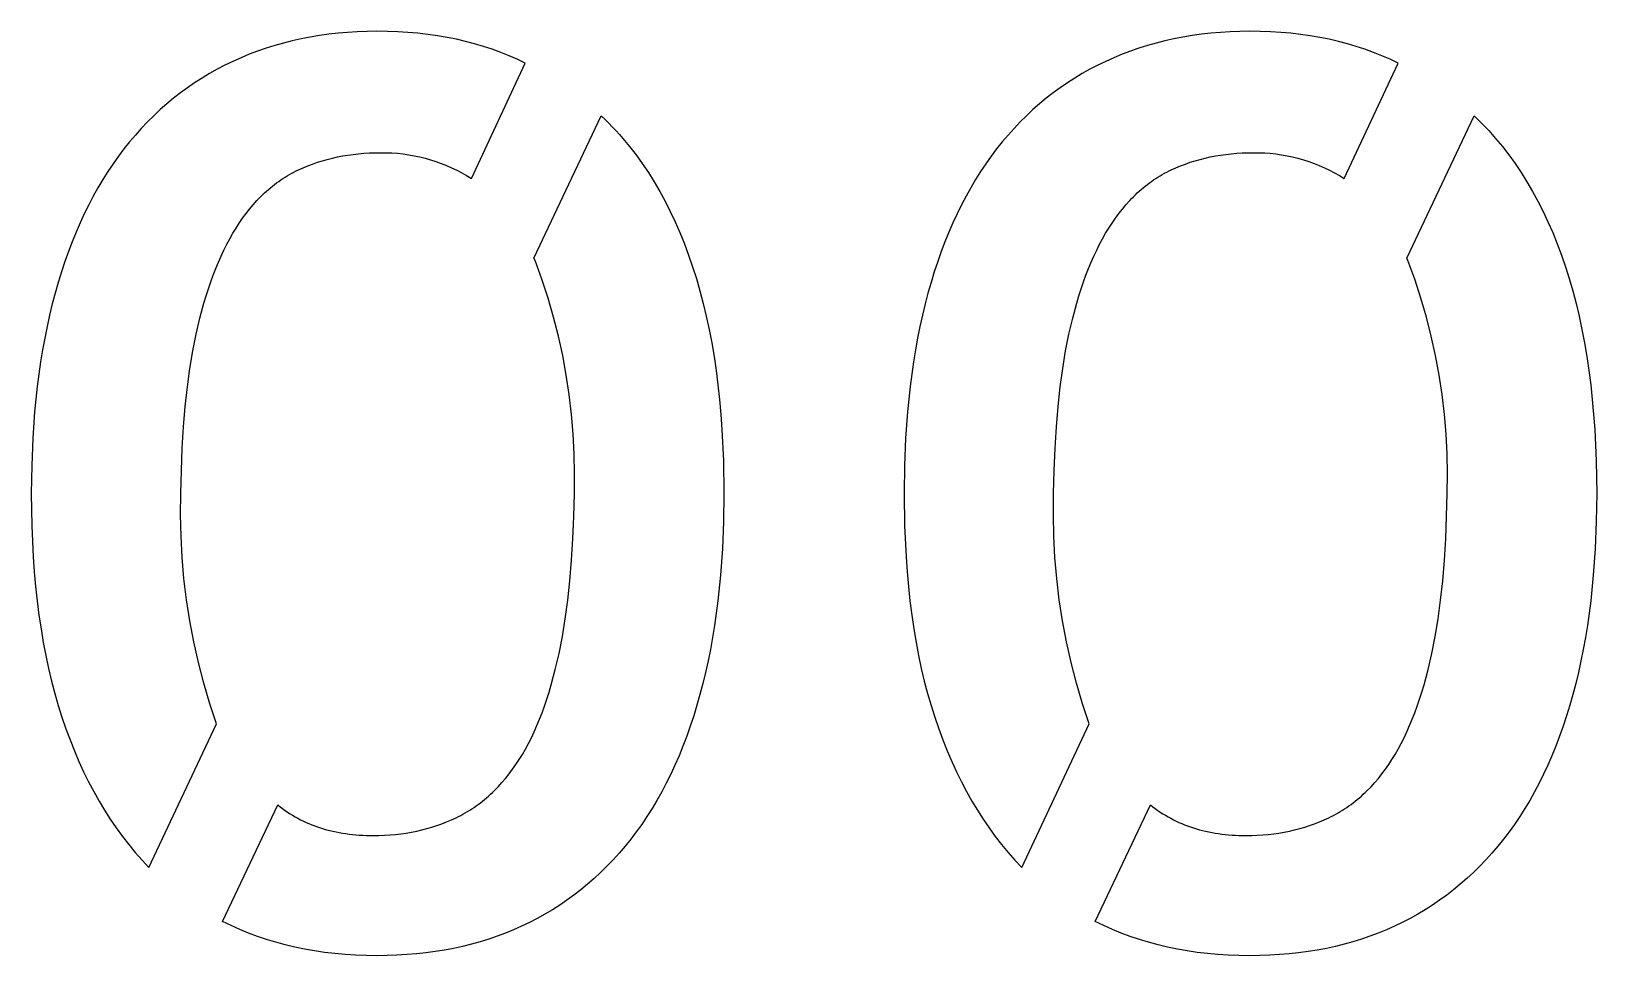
# Model space of a CAD drawing. Header units: millimetres. Extents: x 9.6 to 80, y 10 to 75.
# Drawn here: x 18.43 to 27, y 19.97 to 25.03 of the extents above; entities that cross this region are included whole.
import ezdxf

# ---------------------------------------------------------------- set-up
doc = ezdxf.new("R2010")
doc.units = ezdxf.units.MM
doc.header["$MEASUREMENT"] = 0
doc.layers.add('Layer 05', color=6, linetype='Continuous', true_color=0xff00ff)

msp = doc.modelspace()

# ---------------------------------------------------------------- linework, layer by layer
at = {"layer": 'Layer 05'}
for p, q in [((20.2679, 25.0262), (20.2144, 25.0243)), ((20.3221, 25.0268), (20.2679, 25.0262)), ((20.3796, 25.0262), (20.3221, 25.0268)), ((20.4361, 25.0241), (20.3796, 25.0262)), ((25.0465, 25.0262), (24.9929, 25.0243)), ((25.1007, 25.0268), (25.0465, 25.0262)), ((25.1581, 25.0262), (25.1007, 25.0268)), ((25.2147, 25.0241), (25.1581, 25.0262)), ((19.762, 24.9491), (19.715, 24.9344)), ((19.8096, 24.9626), (19.762, 24.9491)), ((19.8579, 24.9748), (19.8096, 24.9626)), ((19.9069, 24.9857), (19.8579, 24.9748)), ((19.9565, 24.9954), (19.9069, 24.9857)), ((20.0068, 25.0037), (19.9565, 24.9954)), ((20.0577, 25.0108), (20.0068, 25.0037)), ((20.1093, 25.0166), (20.0577, 25.0108)), ((20.1615, 25.0211), (20.1093, 25.0166)), ((20.2144, 25.0243), (20.1615, 25.0211)), ((20.4918, 25.0207), (20.4361, 25.0241)), ((20.5466, 25.0159), (20.4918, 25.0207)), ((20.6004, 25.0098), (20.5466, 25.0159)), ((20.6534, 25.0023), (20.6004, 25.0098)), ((20.7055, 24.9934), (20.6534, 25.0023)), ((20.7567, 24.9832), (20.7055, 24.9934)), ((20.807, 24.9716), (20.7567, 24.9832)), ((20.8564, 24.9587), (20.807, 24.9716)), ((20.905, 24.9444), (20.8564, 24.9587)), ((20.9526, 24.9287), (20.905, 24.9444)), ((24.5405, 24.9491), (24.4935, 24.9344)), ((24.5881, 24.9626), (24.5405, 24.9491)), ((24.6364, 24.9748), (24.5881, 24.9626)), ((24.6854, 24.9857), (24.6364, 24.9748)), ((24.735, 24.9954), (24.6854, 24.9857)), ((24.7853, 25.0037), (24.735, 24.9954)), ((24.8362, 25.0108), (24.7853, 25.0037)), ((24.8878, 25.0166), (24.8362, 25.0108)), ((24.94, 25.0211), (24.8878, 25.0166)), ((24.9929, 25.0243), (24.94, 25.0211)), ((25.2703, 25.0207), (25.2147, 25.0241)), ((25.3251, 25.0159), (25.2703, 25.0207)), ((25.379, 25.0098), (25.3251, 25.0159)), ((25.4319, 25.0023), (25.379, 25.0098)), ((25.484, 24.9934), (25.4319, 25.0023)), ((25.5352, 24.9832), (25.484, 24.9934)), ((25.5855, 24.9716), (25.5352, 24.9832)), ((25.635, 24.9587), (25.5855, 24.9716)), ((25.6835, 24.9444), (25.635, 24.9587)), ((25.7311, 24.9287), (25.6835, 24.9444)), ((19.5336, 24.8624), (19.4899, 24.8413)), ((19.5779, 24.8823), (19.5336, 24.8624)), ((19.623, 24.901), (19.5779, 24.8823)), ((19.6686, 24.9183), (19.623, 24.901)), ((19.715, 24.9344), (19.6686, 24.9183)), ((20.9993, 24.9117), (20.9526, 24.9287)), ((21.0452, 24.8932), (20.9993, 24.9117)), ((21.0902, 24.8735), (21.0452, 24.8932)), ((21.1342, 24.8523), (21.0902, 24.8735)), ((24.3121, 24.8624), (24.2685, 24.8413)), ((24.3565, 24.8823), (24.3121, 24.8624)), ((24.4015, 24.901), (24.3565, 24.8823)), ((24.4472, 24.9183), (24.4015, 24.901)), ((24.4935, 24.9344), (24.4472, 24.9183)), ((25.7779, 24.9117), (25.7311, 24.9287)), ((25.8237, 24.8932), (25.7779, 24.9117)), ((25.8687, 24.8735), (25.8237, 24.8932)), ((25.9128, 24.8523), (25.8687, 24.8735)), ((19.3641, 24.7708), (19.3238, 24.7449)), ((19.4052, 24.7954), (19.3641, 24.7708)), ((19.4471, 24.8189), (19.4052, 24.7954)), ((19.4899, 24.8413), (19.4471, 24.8189)), ((20.8389, 24.2215), (21.1342, 24.8523)), ((24.1426, 24.7708), (24.1023, 24.7449)), ((24.1837, 24.7954), (24.1426, 24.7708)), ((24.2257, 24.8189), (24.1837, 24.7954)), ((24.2685, 24.8413), (24.2257, 24.8189)), ((25.6174, 24.2215), (25.9128, 24.8523)), ((19.2458, 24.6896), (19.2081, 24.6602)), ((19.2844, 24.7179), (19.2458, 24.6896)), ((19.3238, 24.7449), (19.2844, 24.7179)), ((24.0243, 24.6896), (23.9866, 24.6602)), ((24.0629, 24.7179), (24.0243, 24.6896)), ((24.1023, 24.7449), (24.0629, 24.7179)), ((19.1351, 24.5979), (19.0998, 24.565)), ((19.1711, 24.6297), (19.1351, 24.5979)), ((19.2081, 24.6602), (19.1711, 24.6297)), ((23.9136, 24.5979), (23.8784, 24.565)), ((23.9497, 24.6297), (23.9136, 24.5979)), ((23.9866, 24.6602), (23.9497, 24.6297)), ((19.0654, 24.5308), (19.0319, 24.4955)), ((19.0998, 24.565), (19.0654, 24.5308)), ((21.1812, 23.7852), (21.5503, 24.5638)), ((21.5503, 24.5638), (21.5707, 24.5443)), ((21.5707, 24.5443), (21.5908, 24.5244)), ((21.5908, 24.5244), (21.6106, 24.504)), ((23.844, 24.5308), (23.8104, 24.4955)), ((23.8784, 24.565), (23.844, 24.5308)), ((25.9597, 23.7852), (26.3289, 24.5638)), ((26.3289, 24.5638), (26.3493, 24.5443)), ((26.3493, 24.5443), (26.3694, 24.5244)), ((26.3694, 24.5244), (26.3891, 24.504)), ((18.9992, 24.4591), (18.9673, 24.4214)), ((19.0319, 24.4955), (18.9992, 24.4591)), ((21.6106, 24.504), (21.6301, 24.4833)), ((21.6301, 24.4833), (21.6493, 24.4622)), ((21.6493, 24.4622), (21.6681, 24.4407)), ((21.6681, 24.4407), (21.7049, 24.3964)), ((23.7777, 24.4591), (23.7458, 24.4214)), ((23.8104, 24.4955), (23.7777, 24.4591)), ((26.3891, 24.504), (26.4086, 24.4833)), ((26.4086, 24.4833), (26.4278, 24.4622)), ((26.4278, 24.4622), (26.4466, 24.4407)), ((26.4466, 24.4407), (26.4834, 24.3964)), ((18.9061, 24.3425), (18.8768, 24.3012)), ((18.9362, 24.3826), (18.9061, 24.3425)), ((18.9673, 24.4214), (18.9362, 24.3826)), ((20.1057, 24.3389), (20.134, 24.3444)), ((20.134, 24.3444), (20.1626, 24.3492)), ((20.1626, 24.3492), (20.1917, 24.3532)), ((20.1917, 24.3532), (20.2211, 24.3565)), ((20.2211, 24.3565), (20.2508, 24.3591)), ((20.2508, 24.3591), (20.2809, 24.3609)), ((20.2809, 24.3609), (20.3114, 24.362)), ((20.3114, 24.362), (20.3423, 24.3624)), ((20.3423, 24.3624), (20.3731, 24.3623)), ((20.3731, 24.3623), (20.4038, 24.3611)), ((20.4038, 24.3611), (20.4346, 24.3589)), ((20.4346, 24.3589), (20.4652, 24.3556)), ((20.4652, 24.3556), (20.4957, 24.3513)), ((20.4957, 24.3513), (20.526, 24.3459)), ((20.526, 24.3459), (20.5561, 24.3396)), ((21.7049, 24.3964), (21.7405, 24.3505)), ((21.7405, 24.3505), (21.7748, 24.303)), ((23.6846, 24.3425), (23.6553, 24.3012)), ((23.7148, 24.3826), (23.6846, 24.3425)), ((23.7458, 24.4214), (23.7148, 24.3826)), ((24.8842, 24.3389), (24.9125, 24.3444)), ((24.9125, 24.3444), (24.9412, 24.3492)), ((24.9412, 24.3492), (24.9702, 24.3532)), ((24.9702, 24.3532), (24.9996, 24.3565)), ((24.9996, 24.3565), (25.0293, 24.3591)), ((25.0293, 24.3591), (25.0595, 24.3609)), ((25.0595, 24.3609), (25.0899, 24.362)), ((25.0899, 24.362), (25.1208, 24.3624)), ((25.1208, 24.3624), (25.1516, 24.3623)), ((25.1516, 24.3623), (25.1824, 24.3611)), ((25.1824, 24.3611), (25.2131, 24.3589)), ((25.2131, 24.3589), (25.2437, 24.3556)), ((25.2437, 24.3556), (25.2742, 24.3513)), ((25.2742, 24.3513), (25.3045, 24.3459)), ((25.3045, 24.3459), (25.3346, 24.3396)), ((26.4834, 24.3964), (26.519, 24.3505)), ((26.519, 24.3505), (26.5533, 24.303)), ((18.8484, 24.2587), (18.8209, 24.215)), ((18.8768, 24.3012), (18.8484, 24.2587)), ((19.8554, 24.2497), (19.8677, 24.2562)), ((19.8677, 24.2562), (19.8801, 24.2625)), ((19.8801, 24.2625), (19.8926, 24.2685)), ((19.8926, 24.2685), (19.918, 24.2798)), ((19.918, 24.2798), (19.9437, 24.2905)), ((19.9437, 24.2905), (19.9698, 24.3004)), ((19.9698, 24.3004), (19.9962, 24.3096)), ((19.9962, 24.3096), (20.023, 24.318)), ((20.023, 24.318), (20.0502, 24.3257)), ((20.0502, 24.3257), (20.0778, 24.3327)), ((20.0778, 24.3327), (20.1057, 24.3389)), ((20.5561, 24.3396), (20.586, 24.3322)), ((20.586, 24.3322), (20.6156, 24.3238)), ((20.6156, 24.3238), (20.645, 24.3143)), ((20.645, 24.3143), (20.6739, 24.3039)), ((20.6739, 24.3039), (20.7026, 24.2926)), ((20.7026, 24.2926), (20.7308, 24.2802)), ((20.7308, 24.2802), (20.7585, 24.2669)), ((20.7585, 24.2669), (20.7858, 24.2527)), ((21.7748, 24.303), (21.8079, 24.2538)), ((23.6269, 24.2587), (23.5994, 24.215)), ((23.6553, 24.3012), (23.6269, 24.2587)), ((24.6339, 24.2497), (24.6462, 24.2562)), ((24.6462, 24.2562), (24.6586, 24.2625)), ((24.6586, 24.2625), (24.6711, 24.2685)), ((24.6711, 24.2685), (24.6965, 24.2798)), ((24.6965, 24.2798), (24.7222, 24.2905)), ((24.7222, 24.2905), (24.7483, 24.3004)), ((24.7483, 24.3004), (24.7747, 24.3096)), ((24.7747, 24.3096), (24.8016, 24.318)), ((24.8016, 24.318), (24.8288, 24.3257)), ((24.8288, 24.3257), (24.8563, 24.3327)), ((24.8563, 24.3327), (24.8842, 24.3389)), ((25.3346, 24.3396), (25.3645, 24.3322)), ((25.3645, 24.3322), (25.3942, 24.3238)), ((25.3942, 24.3238), (25.4235, 24.3143)), ((25.4235, 24.3143), (25.4525, 24.3039)), ((25.4525, 24.3039), (25.4811, 24.2926)), ((25.4811, 24.2926), (25.5093, 24.2802)), ((25.5093, 24.2802), (25.5371, 24.2669)), ((25.5371, 24.2669), (25.5644, 24.2527)), ((26.5533, 24.303), (26.5864, 24.2538)), ((18.7943, 24.17), (18.7686, 24.1238)), ((18.8209, 24.215), (18.7943, 24.17)), ((19.728, 24.1612), (19.739, 24.1705)), ((19.739, 24.1705), (19.7501, 24.1796)), ((19.7501, 24.1796), (19.7613, 24.1884)), ((19.7613, 24.1884), (19.7727, 24.197)), ((19.7727, 24.197), (19.7841, 24.2053)), ((19.7841, 24.2053), (19.7957, 24.2133)), ((19.7957, 24.2133), (19.8074, 24.2211)), ((19.8074, 24.2211), (19.8192, 24.2286)), ((19.8192, 24.2286), (19.8312, 24.2359)), ((19.8312, 24.2359), (19.8432, 24.2429)), ((19.8432, 24.2429), (19.8554, 24.2497)), ((20.7858, 24.2527), (20.8127, 24.2375)), ((20.8127, 24.2375), (20.8389, 24.2215)), ((21.8079, 24.2538), (21.8398, 24.203)), ((21.8398, 24.203), (21.8704, 24.1506)), ((23.5728, 24.17), (23.5471, 24.1238)), ((23.5994, 24.215), (23.5728, 24.17)), ((24.5065, 24.1612), (24.5175, 24.1705)), ((24.5175, 24.1705), (24.5286, 24.1796)), ((24.5286, 24.1796), (24.5399, 24.1884)), ((24.5399, 24.1884), (24.5512, 24.197)), ((24.5512, 24.197), (24.5627, 24.2053)), ((24.5627, 24.2053), (24.5742, 24.2133)), ((24.5742, 24.2133), (24.5859, 24.2211)), ((24.5859, 24.2211), (24.5978, 24.2286)), ((24.5978, 24.2286), (24.6097, 24.2359)), ((24.6097, 24.2359), (24.6217, 24.2429)), ((24.6217, 24.2429), (24.6339, 24.2497)), ((25.5644, 24.2527), (25.5912, 24.2375)), ((25.5912, 24.2375), (25.6174, 24.2215)), ((26.5864, 24.2538), (26.6183, 24.203)), ((26.6183, 24.203), (26.6489, 24.1506)), ((18.7686, 24.1238), (18.7437, 24.0764)), ((19.6443, 24.0774), (19.6645, 24.0999)), ((19.6645, 24.0999), (19.6748, 24.1107)), ((19.6748, 24.1107), (19.6852, 24.1213)), ((19.6852, 24.1213), (19.6957, 24.1317)), ((19.6957, 24.1317), (19.7064, 24.1418)), ((19.7064, 24.1418), (19.7171, 24.1516)), ((19.7171, 24.1516), (19.728, 24.1612)), ((21.8704, 24.1506), (21.8998, 24.0966)), ((21.8998, 24.0966), (21.928, 24.0409)), ((23.5471, 24.1238), (23.5223, 24.0764)), ((24.4228, 24.0774), (24.4431, 24.0999)), ((24.4431, 24.0999), (24.4533, 24.1107)), ((24.4533, 24.1107), (24.4637, 24.1213)), ((24.4637, 24.1213), (24.4743, 24.1317)), ((24.4743, 24.1317), (24.4849, 24.1418)), ((24.4849, 24.1418), (24.4957, 24.1516)), ((24.4957, 24.1516), (24.5065, 24.1612)), ((26.6489, 24.1506), (26.6783, 24.0966)), ((26.6783, 24.0966), (26.7065, 24.0409)), ((18.7198, 24.0277), (18.6968, 23.9778)), ((18.7437, 24.0764), (18.7198, 24.0277)), ((19.5682, 23.9773), (19.5865, 24.0038)), ((19.5865, 24.0038), (19.6053, 24.0294)), ((19.6053, 24.0294), (19.6246, 24.0539)), ((19.6246, 24.0539), (19.6443, 24.0774)), ((21.928, 24.0409), (21.9549, 23.9836)), ((23.4983, 24.0277), (23.4753, 23.9778)), ((23.5223, 24.0764), (23.4983, 24.0277)), ((24.3467, 23.9773), (24.365, 24.0038)), ((24.365, 24.0038), (24.3838, 24.0294)), ((24.3838, 24.0294), (24.4031, 24.0539)), ((24.4031, 24.0539), (24.4228, 24.0774)), ((26.7065, 24.0409), (26.7334, 23.9836)), ((18.6746, 23.9266), (18.6533, 23.8743)), ((18.6968, 23.9778), (18.6746, 23.9266)), ((19.5161, 23.8914), (19.533, 23.921)), ((19.533, 23.921), (19.5503, 23.9497)), ((19.5503, 23.9497), (19.5682, 23.9773)), ((21.9549, 23.9836), (21.9806, 23.9247)), ((21.9806, 23.9247), (22.0051, 23.8642)), ((23.4531, 23.9266), (23.4319, 23.8743)), ((23.4753, 23.9778), (23.4531, 23.9266)), ((24.2946, 23.8914), (24.3115, 23.921)), ((24.3115, 23.921), (24.3289, 23.9497)), ((24.3289, 23.9497), (24.3467, 23.9773)), ((26.7334, 23.9836), (26.7591, 23.9247)), ((26.7591, 23.9247), (26.7836, 23.8642)), ((18.6533, 23.8743), (18.633, 23.8207)), ((19.4685, 23.7964), (19.4839, 23.8291)), ((19.4839, 23.8291), (19.4997, 23.8608)), ((19.4997, 23.8608), (19.5161, 23.8914)), ((22.0051, 23.8642), (22.0283, 23.802)), ((23.4319, 23.8743), (23.4115, 23.8207)), ((24.247, 23.7964), (24.2624, 23.8291)), ((24.2624, 23.8291), (24.2782, 23.8608)), ((24.2782, 23.8608), (24.2946, 23.8914)), ((26.7836, 23.8642), (26.8069, 23.802)), ((18.6135, 23.7658), (18.5949, 23.7098)), ((18.633, 23.8207), (18.6135, 23.7658)), ((19.4392, 23.7279), (19.4536, 23.7626)), ((19.4536, 23.7626), (19.4685, 23.7964)), ((21.1879, 23.7718), (21.1812, 23.7852)), ((21.225, 23.6699), (21.1879, 23.7718)), ((22.0283, 23.802), (22.0503, 23.7383)), ((23.392, 23.7658), (23.3734, 23.7098)), ((23.4115, 23.8207), (23.392, 23.7658)), ((24.2177, 23.7279), (24.2321, 23.7626)), ((24.2321, 23.7626), (24.247, 23.7964)), ((25.9664, 23.7718), (25.9597, 23.7852)), ((26.0035, 23.6699), (25.9664, 23.7718)), ((26.8069, 23.802), (26.8289, 23.7383)), ((18.5949, 23.7098), (18.5772, 23.6525)), ((19.3991, 23.6175), (19.412, 23.6553)), ((19.412, 23.6553), (19.4253, 23.6921)), ((19.4253, 23.6921), (19.4392, 23.7279)), ((21.2586, 23.5668), (21.225, 23.6699)), ((22.0503, 23.7383), (22.0711, 23.6728)), ((22.0711, 23.6728), (22.0904, 23.6058)), ((23.3734, 23.7098), (23.3557, 23.6525)), ((24.1776, 23.6175), (24.1905, 23.6553)), ((24.1905, 23.6553), (24.2039, 23.6921)), ((24.2039, 23.6921), (24.2177, 23.7279)), ((26.0372, 23.5668), (26.0035, 23.6699)), ((26.8289, 23.7383), (26.8496, 23.6728)), ((26.8496, 23.6728), (26.869, 23.6058)), ((18.5604, 23.594), (18.5446, 23.5342)), ((18.5772, 23.6525), (18.5604, 23.594)), ((19.3748, 23.5388), (19.3867, 23.5787)), ((19.3867, 23.5787), (19.3991, 23.6175)), ((22.0904, 23.6058), (22.1085, 23.5371)), ((23.3389, 23.594), (23.3231, 23.5342)), ((23.3557, 23.6525), (23.3389, 23.594)), ((24.1533, 23.5388), (24.1652, 23.5787)), ((24.1652, 23.5787), (24.1776, 23.6175)), ((26.869, 23.6058), (26.887, 23.5371)), ((18.5446, 23.5342), (18.5297, 23.4733)), ((19.3525, 23.456), (19.3748, 23.5388)), ((21.2889, 23.4626), (21.2586, 23.5668)), ((22.1085, 23.5371), (22.1252, 23.4669)), ((23.3231, 23.5342), (23.3083, 23.4733)), ((24.131, 23.456), (24.1533, 23.5388)), ((26.0674, 23.4626), (26.0372, 23.5668)), ((26.887, 23.5371), (26.9037, 23.4669)), ((18.5159, 23.4112), (18.5031, 23.3479)), ((18.5297, 23.4733), (18.5159, 23.4112)), ((19.3322, 23.3691), (19.3525, 23.456)), ((21.3157, 23.3575), (21.2889, 23.4626)), ((22.1252, 23.4669), (22.1406, 23.395)), ((23.2944, 23.4112), (23.2817, 23.3479)), ((23.3083, 23.4733), (23.2944, 23.4112)), ((24.1107, 23.3691), (24.131, 23.456)), ((26.0942, 23.3575), (26.0674, 23.4626)), ((26.9037, 23.4669), (26.9191, 23.395)), ((18.5031, 23.3479), (18.4914, 23.2835)), ((19.314, 23.2777), (19.3322, 23.3691)), ((21.339, 23.2516), (21.3157, 23.3575)), ((22.1406, 23.395), (22.1546, 23.3214)), ((22.1546, 23.3214), (22.1673, 23.2463)), ((23.2817, 23.3479), (23.2699, 23.2835)), ((24.0925, 23.2777), (24.1107, 23.3691)), ((26.1175, 23.2516), (26.0942, 23.3575)), ((26.9191, 23.395), (26.9331, 23.3214)), ((26.9331, 23.3214), (26.9459, 23.2463)), ((18.4914, 23.2835), (18.4807, 23.2179)), ((19.298, 23.1812), (19.314, 23.2777)), ((21.3587, 23.1449), (21.339, 23.2516)), ((22.1673, 23.2463), (22.1787, 23.1695)), ((23.2699, 23.2835), (23.2592, 23.2179)), ((24.0766, 23.1812), (24.0925, 23.2777)), ((26.1373, 23.1449), (26.1175, 23.2516)), ((26.9459, 23.2463), (26.9572, 23.1695)), ((18.4807, 23.2179), (18.4622, 23.0831)), ((19.2842, 23.0797), (19.298, 23.1812)), ((21.375, 23.0377), (21.3587, 23.1449)), ((22.1787, 23.1695), (22.1887, 23.0911)), ((23.2592, 23.2179), (23.2408, 23.0831)), ((24.0628, 23.0797), (24.0766, 23.1812)), ((26.1535, 23.0377), (26.1373, 23.1449)), ((26.9572, 23.1695), (26.9672, 23.0911)), ((18.4622, 23.0831), (18.4479, 22.9435)), ((19.2727, 22.9732), (19.2842, 23.0797)), ((22.1887, 23.0911), (22.1974, 23.011)), ((23.2408, 23.0831), (23.2265, 22.9435)), ((24.0512, 22.9732), (24.0628, 23.0797)), ((26.9672, 23.0911), (26.9759, 23.011)), ((19.2633, 22.8616), (19.2727, 22.9732)), ((21.3877, 22.9299), (21.375, 23.0377)), ((22.1974, 23.011), (22.2048, 22.9293)), ((24.0418, 22.8616), (24.0512, 22.9732)), ((26.1662, 22.9299), (26.1535, 23.0377)), ((26.9759, 23.011), (26.9833, 22.9293)), ((18.4479, 22.9435), (18.4377, 22.7993)), ((21.3968, 22.8219), (21.3877, 22.9299)), ((22.2048, 22.9293), (22.2108, 22.8461)), ((23.2265, 22.9435), (23.2162, 22.7993)), ((26.1753, 22.8219), (26.1662, 22.9299)), ((26.9833, 22.9293), (26.9893, 22.8461)), ((18.4377, 22.7993), (18.4316, 22.6503)), ((19.2561, 22.745), (19.2633, 22.8616)), ((21.4023, 22.7135), (21.3968, 22.8219)), ((22.2108, 22.8461), (22.2188, 22.6746)), ((23.2162, 22.7993), (23.2101, 22.6503)), ((24.0346, 22.745), (24.0418, 22.8616)), ((26.1809, 22.7135), (26.1753, 22.8219)), ((26.9893, 22.8461), (26.9973, 22.6746)), ((19.2511, 22.6233), (19.2561, 22.745)), ((21.4043, 22.6051), (21.4023, 22.7135)), ((24.0296, 22.6233), (24.0346, 22.745)), ((26.1828, 22.6051), (26.1809, 22.7135)), ((18.4316, 22.6503), (18.4295, 22.4966)), ((22.2188, 22.6746), (22.2215, 22.4966)), ((23.2101, 22.6503), (23.2081, 22.4966)), ((26.9973, 22.6746), (27, 22.4966)), ((19.2483, 22.4966), (19.2511, 22.6233)), ((21.4027, 22.4966), (21.4043, 22.6051)), ((24.0268, 22.4966), (24.0296, 22.6233)), ((26.1812, 22.4966), (26.1828, 22.6051)), ((18.4295, 22.4966), (18.4322, 22.3204)), ((19.2468, 22.38), (19.2483, 22.4966)), ((21.3999, 22.3699), (21.4027, 22.4966)), ((22.2215, 22.4966), (22.2194, 22.3429)), ((23.2081, 22.4966), (23.2107, 22.3204)), ((24.0253, 22.38), (24.0268, 22.4966)), ((26.1784, 22.3699), (26.1812, 22.4966)), ((27, 22.4966), (26.998, 22.3429)), ((19.2491, 22.2633), (19.2468, 22.38)), ((21.3949, 22.2481), (21.3999, 22.3699)), ((24.0277, 22.2633), (24.0253, 22.38)), ((26.1734, 22.2481), (26.1784, 22.3699)), ((18.4322, 22.3204), (18.44, 22.1508)), ((22.2194, 22.3429), (22.2133, 22.1938)), ((23.2107, 22.3204), (23.2185, 22.1508)), ((26.998, 22.3429), (26.9918, 22.1938)), ((19.2554, 22.1467), (19.2491, 22.2633)), ((21.3877, 22.1312), (21.3949, 22.2481)), ((24.0339, 22.1467), (24.0277, 22.2633)), ((26.1663, 22.1312), (26.1734, 22.2481)), ((18.44, 22.1508), (18.4459, 22.0685)), ((19.2655, 22.0305), (19.2554, 22.1467)), ((21.3784, 22.0193), (21.3877, 22.1312)), ((22.2133, 22.1938), (22.2031, 22.0493)), ((23.2185, 22.1508), (23.2244, 22.0685)), ((24.044, 22.0305), (24.0339, 22.1467)), ((26.1569, 22.0193), (26.1663, 22.1312)), ((26.9918, 22.1938), (26.9816, 22.0493)), ((18.4459, 22.0685), (18.4531, 21.9878)), ((19.2794, 21.9146), (19.2655, 22.0305)), ((22.2031, 22.0493), (22.1888, 21.9094)), ((23.2244, 22.0685), (23.2316, 21.9878)), ((24.0579, 21.9146), (24.044, 22.0305)), ((26.9816, 22.0493), (26.9673, 21.9094)), ((18.4531, 21.9878), (18.4616, 21.9088)), ((21.3668, 21.9123), (21.3784, 22.0193)), ((23.2316, 21.9878), (23.2402, 21.9088)), ((26.1453, 21.9123), (26.1569, 22.0193)), ((18.4616, 21.9088), (18.4715, 21.8314)), ((19.2972, 21.7993), (19.2794, 21.9146)), ((21.353, 21.8102), (21.3668, 21.9123)), ((22.1888, 21.9094), (22.1704, 21.7741)), ((23.2402, 21.9088), (23.25, 21.8314)), ((24.0757, 21.7993), (24.0579, 21.9146)), ((26.1315, 21.8102), (26.1453, 21.9123)), ((26.9673, 21.9094), (26.9489, 21.7741)), ((18.4715, 21.8314), (18.4826, 21.7556)), ((19.3188, 21.6846), (19.2972, 21.7993)), ((21.337, 21.713), (21.353, 21.8102)), ((22.1704, 21.7741), (22.1596, 21.7082)), ((23.25, 21.8314), (23.2611, 21.7556)), ((24.0973, 21.6846), (24.0757, 21.7993)), ((26.1155, 21.713), (26.1315, 21.8102)), ((26.9489, 21.7741), (26.9381, 21.7082)), ((18.4826, 21.7556), (18.4951, 21.6816)), ((19.3442, 21.5707), (19.3188, 21.6846)), ((21.3188, 21.6208), (21.337, 21.713)), ((22.1596, 21.7082), (22.1479, 21.6435)), ((23.2611, 21.7556), (23.2736, 21.6816)), ((24.1227, 21.5707), (24.0973, 21.6846)), ((26.0973, 21.6208), (26.1155, 21.713)), ((26.9381, 21.7082), (26.9264, 21.6435)), ((18.4951, 21.6816), (18.5088, 21.6092)), ((18.5088, 21.6092), (18.5239, 21.5384)), ((21.2985, 21.5332), (21.3188, 21.6208)), ((22.1479, 21.6435), (22.1351, 21.5799)), ((23.2736, 21.6816), (23.2874, 21.6092)), ((23.2874, 21.6092), (23.3024, 21.5384)), ((26.077, 21.5332), (26.0973, 21.6208)), ((26.9264, 21.6435), (26.9136, 21.5799)), ((18.5239, 21.5384), (18.5403, 21.4693)), ((19.3734, 21.4577), (19.3442, 21.5707)), ((21.2876, 21.491), (21.2985, 21.5332)), ((22.1213, 21.5174), (22.1065, 21.4561)), ((22.1351, 21.5799), (22.1213, 21.5174)), ((23.3024, 21.5384), (23.3188, 21.4693)), ((24.1519, 21.4577), (24.1227, 21.5707)), ((26.0661, 21.491), (26.077, 21.5332)), ((26.8998, 21.5174), (26.885, 21.4561)), ((26.9136, 21.5799), (26.8998, 21.5174)), ((18.5403, 21.4693), (18.558, 21.4018)), ((19.4063, 21.3457), (19.3734, 21.4577)), ((21.2643, 21.4098), (21.2762, 21.4499)), ((21.2762, 21.4499), (21.2876, 21.491)), ((22.1065, 21.4561), (22.0906, 21.396)), ((23.3188, 21.4693), (23.3365, 21.4018)), ((24.1849, 21.3457), (24.1519, 21.4577)), ((26.0429, 21.4098), (26.0547, 21.4499)), ((26.0547, 21.4499), (26.0661, 21.491)), ((26.885, 21.4561), (26.8691, 21.396)), ((18.558, 21.4018), (18.577, 21.336)), ((19.443, 21.2349), (19.4063, 21.3457)), ((21.2391, 21.333), (21.2519, 21.3709)), ((21.2519, 21.3709), (21.2643, 21.4098)), ((22.0906, 21.396), (22.0738, 21.337)), ((23.3365, 21.4018), (23.3555, 21.336)), ((24.2215, 21.2349), (24.1849, 21.3457)), ((26.0176, 21.333), (26.0305, 21.3709)), ((26.0305, 21.3709), (26.0429, 21.4098)), ((26.8691, 21.396), (26.8523, 21.337)), ((18.577, 21.336), (18.5973, 21.2718)), ((18.5973, 21.2718), (18.6188, 21.2092)), ((21.1974, 21.2257), (21.2118, 21.2604)), ((21.2118, 21.2604), (21.2257, 21.2961)), ((21.2257, 21.2961), (21.2391, 21.333)), ((22.0561, 21.2794), (22.0374, 21.2229)), ((22.0738, 21.337), (22.0561, 21.2794)), ((23.3555, 21.336), (23.3758, 21.2718)), ((23.3758, 21.2718), (23.3974, 21.2092)), ((25.9759, 21.2257), (25.9903, 21.2604)), ((25.9903, 21.2604), (26.0042, 21.2961)), ((26.0042, 21.2961), (26.0176, 21.333)), ((26.8346, 21.2794), (26.8159, 21.2229)), ((26.8523, 21.337), (26.8346, 21.2794)), ((18.6188, 21.2092), (18.6415, 21.1481)), ((19.0738, 20.4497), (19.443, 21.2349)), ((21.1672, 21.1596), (21.1825, 21.1921)), ((21.1825, 21.1921), (21.1974, 21.2257)), ((22.0374, 21.2229), (22.0178, 21.1678)), ((23.3974, 21.2092), (23.42, 21.1481)), ((23.8523, 20.4497), (24.2215, 21.2349)), ((25.9457, 21.1596), (25.9611, 21.1921)), ((25.9611, 21.1921), (25.9759, 21.2257)), ((26.8159, 21.2229), (26.7964, 21.1678)), ((18.6415, 21.1481), (18.6652, 21.0885)), ((18.6652, 21.0885), (18.69, 21.0304)), ((21.118, 21.0685), (21.1349, 21.0978)), ((21.1349, 21.0978), (21.1513, 21.1282)), ((21.1513, 21.1282), (21.1672, 21.1596)), ((21.9973, 21.1139), (21.9759, 21.0612)), ((22.0178, 21.1678), (21.9973, 21.1139)), ((23.42, 21.1481), (23.4437, 21.0885)), ((23.4437, 21.0885), (23.4685, 21.0304)), ((25.8966, 21.0685), (25.9134, 21.0978)), ((25.9134, 21.0978), (25.9298, 21.1282)), ((25.9298, 21.1282), (25.9457, 21.1596)), ((26.7759, 21.1139), (26.7545, 21.0612)), ((26.7964, 21.1678), (26.7759, 21.1139)), ((18.69, 21.0304), (18.7159, 20.9738)), ((21.0644, 20.9868), (21.0828, 21.0131)), ((21.0828, 21.0131), (21.1007, 21.0403)), ((21.1007, 21.0403), (21.118, 21.0685)), ((21.9536, 21.0099), (21.9304, 20.9597)), ((21.9759, 21.0612), (21.9536, 21.0099)), ((23.4685, 21.0304), (23.4945, 20.9738)), ((25.843, 20.9868), (25.8613, 21.0131)), ((25.8613, 21.0131), (25.8792, 21.0403)), ((25.8792, 21.0403), (25.8966, 21.0685)), ((26.7321, 21.0099), (26.7089, 20.9597)), ((26.7545, 21.0612), (26.7321, 21.0099)), ((18.7159, 20.9738), (18.743, 20.9187)), ((18.743, 20.9187), (18.7711, 20.8651)), ((20.986, 20.8916), (21.0064, 20.914)), ((21.0064, 20.914), (21.0262, 20.9373)), ((21.0262, 20.9373), (21.0456, 20.9616)), ((21.0456, 20.9616), (21.0644, 20.9868)), ((21.9304, 20.9597), (21.9062, 20.9109)), ((23.4945, 20.9738), (23.5215, 20.9187)), ((23.5215, 20.9187), (23.5496, 20.8651)), ((25.7645, 20.8916), (25.7849, 20.914)), ((25.7849, 20.914), (25.8047, 20.9373)), ((25.8047, 20.9373), (25.8241, 20.9616)), ((25.8241, 20.9616), (25.843, 20.9868)), ((26.7089, 20.9597), (26.6847, 20.9109)), ((18.7711, 20.8651), (18.8003, 20.8129)), ((20.9108, 20.821), (20.9219, 20.8304)), ((20.9219, 20.8304), (20.9329, 20.84)), ((20.9329, 20.84), (20.9438, 20.8498)), ((20.9438, 20.8498), (20.9545, 20.8599)), ((20.9545, 20.8599), (20.9651, 20.8702)), ((20.9651, 20.8702), (20.986, 20.8916)), ((21.8811, 20.8633), (21.8551, 20.8169)), ((21.9062, 20.9109), (21.8811, 20.8633)), ((23.5496, 20.8651), (23.5789, 20.8129)), ((25.6894, 20.821), (25.7005, 20.8304)), ((25.7005, 20.8304), (25.7115, 20.84)), ((25.7115, 20.84), (25.7223, 20.8498)), ((25.7223, 20.8498), (25.7331, 20.8599)), ((25.7331, 20.8599), (25.7437, 20.8702)), ((25.7437, 20.8702), (25.7645, 20.8916)), ((26.6597, 20.8633), (26.6337, 20.8169)), ((26.6847, 20.9109), (26.6597, 20.8633)), ((18.8003, 20.8129), (18.8307, 20.7623)), ((18.8307, 20.7623), (18.8621, 20.7131)), ((19.4765, 20.1544), (19.7785, 20.7919)), ((19.7785, 20.7919), (19.7916, 20.7816)), ((19.7916, 20.7816), (19.8049, 20.7716)), ((19.8049, 20.7716), (19.8185, 20.762)), ((19.8185, 20.762), (19.8322, 20.7526)), ((19.8322, 20.7526), (19.8462, 20.7436)), ((19.8462, 20.7436), (19.8603, 20.7349)), ((20.7804, 20.7341), (20.7929, 20.7408)), ((20.7929, 20.7408), (20.8052, 20.7477)), ((20.8052, 20.7477), (20.8174, 20.7549)), ((20.8174, 20.7549), (20.8296, 20.7623)), ((20.8296, 20.7623), (20.8415, 20.77)), ((20.8415, 20.77), (20.8534, 20.7779)), ((20.8534, 20.7779), (20.8651, 20.786)), ((20.8651, 20.786), (20.8767, 20.7944)), ((20.8767, 20.7944), (20.8882, 20.8031)), ((20.8882, 20.8031), (20.8996, 20.8119)), ((20.8996, 20.8119), (20.9108, 20.821)), ((21.8282, 20.7718), (21.8004, 20.728)), ((21.8551, 20.8169), (21.8282, 20.7718)), ((23.5789, 20.8129), (23.6092, 20.7623)), ((23.6092, 20.7623), (23.6406, 20.7131)), ((24.255, 20.1544), (24.557, 20.7919)), ((24.557, 20.7919), (24.5702, 20.7816)), ((24.5702, 20.7816), (24.5835, 20.7716)), ((24.5835, 20.7716), (24.597, 20.762)), ((24.597, 20.762), (24.6107, 20.7526)), ((24.6107, 20.7526), (24.6247, 20.7436)), ((24.6247, 20.7436), (24.6388, 20.7349)), ((25.5589, 20.7341), (25.5714, 20.7408)), ((25.5714, 20.7408), (25.5837, 20.7477)), ((25.5837, 20.7477), (25.596, 20.7549)), ((25.596, 20.7549), (25.6081, 20.7623)), ((25.6081, 20.7623), (25.6201, 20.77)), ((25.6201, 20.77), (25.6319, 20.7779)), ((25.6319, 20.7779), (25.6437, 20.786)), ((25.6437, 20.786), (25.6553, 20.7944)), ((25.6553, 20.7944), (25.6668, 20.8031)), ((25.6668, 20.8031), (25.6781, 20.8119)), ((25.6781, 20.8119), (25.6894, 20.821)), ((26.6068, 20.7718), (26.5789, 20.728)), ((26.6337, 20.8169), (26.6068, 20.7718)), ((18.8621, 20.7131), (18.8946, 20.6655)), ((18.8946, 20.6655), (18.9283, 20.6193)), ((19.8603, 20.7349), (19.8747, 20.7266)), ((19.8747, 20.7266), (19.8893, 20.7185)), ((19.8893, 20.7185), (19.904, 20.7108)), ((19.904, 20.7108), (19.919, 20.7035)), ((19.919, 20.7035), (19.9342, 20.6964)), ((19.9342, 20.6964), (19.9497, 20.6897)), ((19.9497, 20.6897), (19.9653, 20.6833)), ((19.9653, 20.6833), (19.9811, 20.6772)), ((19.9811, 20.6772), (19.9972, 20.6715)), ((19.9972, 20.6715), (20.0134, 20.6661)), ((20.0134, 20.6661), (20.0299, 20.661)), ((20.0299, 20.661), (20.0466, 20.6563)), ((20.0466, 20.6563), (20.0634, 20.6519)), ((20.5394, 20.6485), (20.5676, 20.655)), ((20.5676, 20.655), (20.5954, 20.6622)), ((20.5954, 20.6622), (20.6228, 20.6702)), ((20.6228, 20.6702), (20.65, 20.6789)), ((20.65, 20.6789), (20.6767, 20.6884)), ((20.6767, 20.6884), (20.7032, 20.6987)), ((20.7032, 20.6987), (20.7293, 20.7097)), ((20.7293, 20.7097), (20.755, 20.7215)), ((20.755, 20.7215), (20.7678, 20.7277)), ((20.7678, 20.7277), (20.7804, 20.7341)), ((21.7717, 20.6854), (21.742, 20.6441)), ((21.8004, 20.728), (21.7717, 20.6854)), ((23.6406, 20.7131), (23.6732, 20.6655)), ((23.6732, 20.6655), (23.7068, 20.6193)), ((24.6388, 20.7349), (24.6532, 20.7266)), ((24.6532, 20.7266), (24.6678, 20.7185)), ((24.6678, 20.7185), (24.6826, 20.7108)), ((24.6826, 20.7108), (24.6976, 20.7035)), ((24.6976, 20.7035), (24.7128, 20.6964)), ((24.7128, 20.6964), (24.7282, 20.6897)), ((24.7282, 20.6897), (24.7438, 20.6833)), ((24.7438, 20.6833), (24.7596, 20.6772)), ((24.7596, 20.6772), (24.7757, 20.6715)), ((24.7757, 20.6715), (24.7919, 20.6661)), ((24.7919, 20.6661), (24.8084, 20.661)), ((24.8084, 20.661), (24.8251, 20.6563)), ((24.8251, 20.6563), (24.842, 20.6519)), ((25.318, 20.6485), (25.3461, 20.655)), ((25.3461, 20.655), (25.3739, 20.6622)), ((25.3739, 20.6622), (25.4014, 20.6702)), ((25.4014, 20.6702), (25.4285, 20.6789)), ((25.4285, 20.6789), (25.4553, 20.6884)), ((25.4553, 20.6884), (25.4817, 20.6987)), ((25.4817, 20.6987), (25.5078, 20.7097)), ((25.5078, 20.7097), (25.5336, 20.7215)), ((25.5336, 20.7215), (25.5463, 20.7277)), ((25.5463, 20.7277), (25.5589, 20.7341)), ((26.5502, 20.6854), (26.5205, 20.6441)), ((26.5789, 20.728), (26.5502, 20.6854)), ((18.9283, 20.6193), (18.963, 20.5747)), ((18.963, 20.5747), (18.9988, 20.5315)), ((20.0634, 20.6519), (20.0805, 20.6478)), ((20.0805, 20.6478), (20.0978, 20.644)), ((20.0978, 20.644), (20.1154, 20.6405)), ((20.1154, 20.6405), (20.1331, 20.6374)), ((20.1331, 20.6374), (20.151, 20.6346)), ((20.151, 20.6346), (20.1691, 20.6322)), ((20.1691, 20.6322), (20.1875, 20.6301)), ((20.1875, 20.6301), (20.2061, 20.6283)), ((20.2061, 20.6283), (20.2248, 20.6268)), ((20.2248, 20.6268), (20.2438, 20.6256)), ((20.2438, 20.6256), (20.263, 20.6248)), ((20.263, 20.6248), (20.302, 20.6242)), ((20.302, 20.6242), (20.3329, 20.6245)), ((20.3329, 20.6245), (20.3634, 20.6257)), ((20.3634, 20.6257), (20.3936, 20.6276)), ((20.3936, 20.6276), (20.4234, 20.6302)), ((20.4234, 20.6302), (20.453, 20.6337)), ((20.453, 20.6337), (20.4821, 20.6378)), ((20.4821, 20.6378), (20.5109, 20.6428)), ((20.5109, 20.6428), (20.5394, 20.6485)), ((21.7114, 20.604), (21.68, 20.5652)), ((21.742, 20.6441), (21.7114, 20.604)), ((23.7068, 20.6193), (23.7415, 20.5747)), ((23.7415, 20.5747), (23.7774, 20.5315)), ((24.842, 20.6519), (24.8591, 20.6478)), ((24.8591, 20.6478), (24.8764, 20.644)), ((24.8764, 20.644), (24.8939, 20.6405)), ((24.8939, 20.6405), (24.9116, 20.6374)), ((24.9116, 20.6374), (24.9295, 20.6346)), ((24.9295, 20.6346), (24.9477, 20.6322)), ((24.9477, 20.6322), (24.966, 20.6301)), ((24.966, 20.6301), (24.9846, 20.6283)), ((24.9846, 20.6283), (25.0034, 20.6268)), ((25.0034, 20.6268), (25.0223, 20.6256)), ((25.0223, 20.6256), (25.0415, 20.6248)), ((25.0415, 20.6248), (25.0805, 20.6242)), ((25.0805, 20.6242), (25.1114, 20.6245)), ((25.1114, 20.6245), (25.1419, 20.6257)), ((25.1419, 20.6257), (25.1721, 20.6276)), ((25.1721, 20.6276), (25.202, 20.6302)), ((25.202, 20.6302), (25.2315, 20.6337)), ((25.2315, 20.6337), (25.2606, 20.6378)), ((25.2606, 20.6378), (25.2895, 20.6428)), ((25.2895, 20.6428), (25.318, 20.6485)), ((26.4899, 20.604), (26.4585, 20.5652)), ((26.5205, 20.6441), (26.4899, 20.604)), ((18.9988, 20.5315), (19.0358, 20.4898)), ((19.0358, 20.4898), (19.0738, 20.4497)), ((21.6147, 20.4912), (21.581, 20.456)), ((21.6478, 20.5276), (21.6147, 20.4912)), ((21.68, 20.5652), (21.6478, 20.5276)), ((23.7774, 20.5315), (23.8143, 20.4898)), ((23.8143, 20.4898), (23.8523, 20.4497)), ((26.3933, 20.4912), (26.3595, 20.456)), ((26.4263, 20.5276), (26.3933, 20.4912)), ((26.4585, 20.5652), (26.4263, 20.5276)), ((21.5464, 20.422), (21.511, 20.3892)), ((21.581, 20.456), (21.5464, 20.422)), ((26.3249, 20.422), (26.2895, 20.3892)), ((26.3595, 20.456), (26.3249, 20.422)), ((21.4379, 20.3272), (21.4002, 20.298)), ((21.4749, 20.3576), (21.4379, 20.3272)), ((21.511, 20.3892), (21.4749, 20.3576)), ((26.2164, 20.3272), (26.1787, 20.298)), ((26.2534, 20.3576), (26.2164, 20.3272)), ((26.2895, 20.3892), (26.2534, 20.3576)), ((21.3224, 20.2433), (21.2823, 20.2177)), ((21.3617, 20.27), (21.3224, 20.2433)), ((21.4002, 20.298), (21.3617, 20.27)), ((26.1009, 20.2433), (26.0608, 20.2177)), ((26.1402, 20.27), (26.1009, 20.2433)), ((26.1787, 20.298), (26.1402, 20.27)), ((19.5231, 20.1316), (19.4765, 20.1544)), ((21.1573, 20.1483), (21.1141, 20.1275)), ((21.1998, 20.1702), (21.1573, 20.1483)), ((21.2414, 20.1933), (21.1998, 20.1702)), ((21.2823, 20.2177), (21.2414, 20.1933)), ((24.3016, 20.1316), (24.255, 20.1544)), ((25.9358, 20.1483), (25.8926, 20.1275)), ((25.9783, 20.1702), (25.9358, 20.1483)), ((26.02, 20.1933), (25.9783, 20.1702)), ((26.0608, 20.2177), (26.02, 20.1933)), ((19.5705, 20.1103), (19.5231, 20.1316)), ((19.6187, 20.0905), (19.5705, 20.1103)), ((19.6678, 20.0721), (19.6187, 20.0905)), ((19.7177, 20.0553), (19.6678, 20.0721)), ((19.7685, 20.0398), (19.7177, 20.0553)), ((20.9337, 20.057), (20.8868, 20.0426)), ((20.9799, 20.0728), (20.9337, 20.057)), ((21.0254, 20.0898), (20.9799, 20.0728)), ((21.0701, 20.108), (21.0254, 20.0898)), ((21.1141, 20.1275), (21.0701, 20.108)), ((24.349, 20.1103), (24.3016, 20.1316)), ((24.3972, 20.0905), (24.349, 20.1103)), ((24.4463, 20.0721), (24.3972, 20.0905)), ((24.4962, 20.0553), (24.4463, 20.0721)), ((24.547, 20.0398), (24.4962, 20.0553)), ((25.7122, 20.057), (25.6653, 20.0426)), ((25.7584, 20.0728), (25.7122, 20.057)), ((25.8039, 20.0898), (25.7584, 20.0728)), ((25.8486, 20.108), (25.8039, 20.0898)), ((25.8926, 20.1275), (25.8486, 20.108)), ((19.8201, 20.0259), (19.7685, 20.0398)), ((19.8725, 20.0134), (19.8201, 20.0259)), ((19.9258, 20.0024), (19.8725, 20.0134)), ((19.9799, 19.9929), (19.9258, 20.0024)), ((20.0348, 19.9848), (19.9799, 19.9929)), ((20.0906, 19.9782), (20.0348, 19.9848)), ((20.1472, 19.973), (20.0906, 19.9782)), ((20.2047, 19.9694), (20.1472, 19.973)), ((20.263, 19.9672), (20.2047, 19.9694)), ((20.485, 19.9721), (20.4314, 19.969)), ((20.5378, 19.9765), (20.485, 19.9721)), ((20.5898, 19.9822), (20.5378, 19.9765)), ((20.6411, 19.9891), (20.5898, 19.9822)), ((20.6917, 19.9973), (20.6411, 19.9891)), ((20.7416, 20.0067), (20.6917, 19.9973)), ((20.7907, 20.0174), (20.7416, 20.0067)), ((20.8391, 20.0294), (20.7907, 20.0174)), ((20.8868, 20.0426), (20.8391, 20.0294)), ((24.5986, 20.0259), (24.547, 20.0398)), ((24.651, 20.0134), (24.5986, 20.0259)), ((24.7043, 20.0024), (24.651, 20.0134)), ((24.7584, 19.9929), (24.7043, 20.0024)), ((24.8133, 19.9848), (24.7584, 19.9929)), ((24.8691, 19.9782), (24.8133, 19.9848)), ((24.9258, 19.973), (24.8691, 19.9782)), ((24.9832, 19.9694), (24.9258, 19.973)), ((25.0415, 19.9672), (24.9832, 19.9694)), ((25.2635, 19.9721), (25.2099, 19.969)), ((25.3163, 19.9765), (25.2635, 19.9721)), ((25.3683, 19.9822), (25.3163, 19.9765)), ((25.4197, 19.9891), (25.3683, 19.9822)), ((25.4703, 19.9973), (25.4197, 19.9891)), ((25.5201, 20.0067), (25.4703, 19.9973)), ((25.5693, 20.0174), (25.5201, 20.0067)), ((25.6177, 20.0294), (25.5693, 20.0174)), ((25.6653, 20.0426), (25.6177, 20.0294)), ((20.3221, 19.9664), (20.263, 19.9672)), ((20.3771, 19.9671), (20.3221, 19.9664)), ((20.4314, 19.969), (20.3771, 19.9671)), ((25.1007, 19.9664), (25.0415, 19.9672)), ((25.1557, 19.9671), (25.1007, 19.9664)), ((25.2099, 19.969), (25.1557, 19.9671))]:
    msp.add_line(p, q, dxfattribs=at)

doc.saveas('drawing.dxf')
